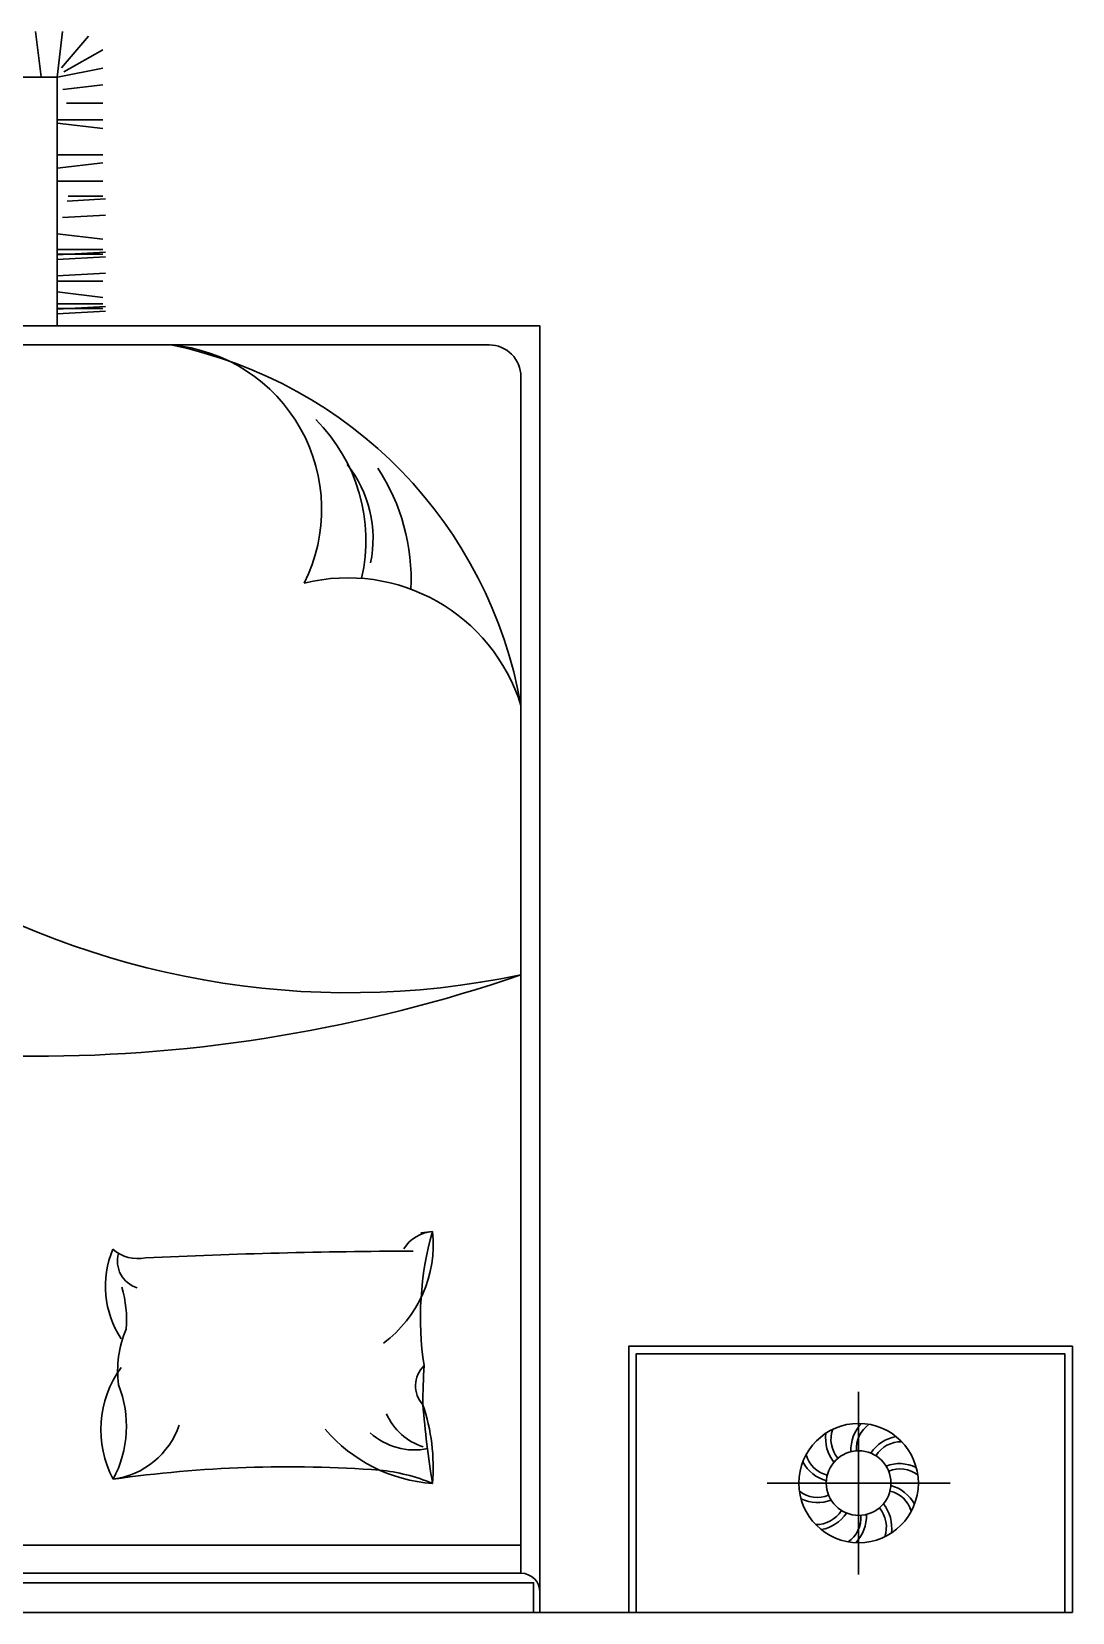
# Model space of a CAD drawing. Header units: millimetres. Extents: x -20622 to 21990, y -10877 to 8500.
# Drawn here: x -18985 to -17342, y 4920 to 7415 of the extents above; entities that cross this region are included whole.
import ezdxf

# ---------------------------------------------------------------- set-up
doc = ezdxf.new("R2010")
doc.units = ezdxf.units.MM
doc.layers.add('FURNITURE', color=80, linetype='Continuous', lineweight=30)

msp = doc.modelspace()

# ---------------------------------------------------------------- linework, layer by layer
at = {"layer": 'FURNITURE'}
for p, q in [((-18969.8, 7343.1), (-18978.3, 7414.5)), ((-18944.3, 7342.5), (-18935.8, 7414.5)), ((-18937.6, 7357.5), (-18894.9, 7407.3)), ((-18933.9, 7350.8), (-18872.3, 7385.7)), ((-18943.7, 7342.5), (-18872.5, 7356.8)), ((-18935.4, 7323.1), (-18872.3, 7330.6)), ((-18929.8, 7301.6), (-18872.5, 7301.6)), ((-18944.3, 7275.1), (-18872.5, 7275.1)), ((-18944.3, 7270.1), (-18872.3, 7261.7)), ((-18944.3, 7220), (-18872.5, 7220)), ((-18944.3, 7198.9), (-18872.3, 7207.5)), ((-18944.3, 7178.5), (-18872.5, 7178.5)), ((-18928.7, 7147.2), (-18868.1, 7150.6)), ((-18927.2, 7154.9), (-18872.3, 7154.9)), ((-18935.9, 7121.4), (-18868.1, 7125.1)), ((-18944.3, 7095.4), (-18872.3, 7087)), ((-18944.3, 7070.8), (-18872.3, 7070.8)), ((-18944.3, 7062.3), (-18868.1, 7066.5)), ((-18944.3, 7063.1), (-18872.3, 7063.1)), ((-18944.3, 7054.7), (-18868.1, 7058.9)), ((-18944.3, 7029.2), (-18868.1, 7033.4)), ((-18944.3, 7020.7), (-18872.3, 7020.7)), ((-18944.3, 7003.7), (-18872.3, 6995.2)), ((-18944.3, 6985.2), (-18872.3, 6985.2)), ((-18944.3, 6976.7), (-18868.1, 6981)), ((-18944.3, 6977.6), (-18872.3, 6977.6)), ((-18944.3, 6969.1), (-18868.1, 6973.3)), ((-17679.7, 5268.3), (-17679.7, 4979.9)), ((-17535.5, 5124.1), (-17823.9, 5124.1)), ((-19752.6, 5026.3), (-18212.6, 5026.3)), ((-18212.6, 4981.9), (-19752.6, 4981.9)), ((-17342.5, 4920.1), (-20622.5, 4920.1))]:
    msp.add_line(p, q, dxfattribs=at)
for points in [[(-19782.6, 6088.6), (-20217.5, 6088.6), (-20217.5, 7342.5), (-18944.3, 7342.5), (-18944.3, 6950.1)], [(-18182.6, 4920.1), (-18182.6, 6950.1), (-19782.6, 6950.1), (-19782.6, 4920.1)], [(-18042.5, 4920.1), (-18042.5, 5340.1), (-17342.5, 5340.1), (-17342.5, 4920.1)], [(-18030.5, 4920.1), (-18030.5, 5328.1), (-17354.5, 5328.1), (-17354.5, 4920.1)], [(-19766.5, 4920.1), (-19766.5, 4967), (-18192.6, 4967), (-18192.6, 4920.1)]]:
    msp.add_lwpolyline(points, dxfattribs=at)
for points in [[(-18212.6, 4981.9), (-18212.6, 6870.1, 0.414214), (-18262.6, 6920.1), (-19702.6, 6920.1, 0.414214), (-19752.6, 6870.1), (-19752.6, 4981.9)], [(-18435.3, 5144.6, 0.053404), (-18856, 5130.3, 0.040654)]]:
    msp.add_lwpolyline(points, format="xyb", dxfattribs=at)
for radius in [94.2, 51]:
    msp.add_circle((-17679.7, 5124.1), radius, dxfattribs=at)
for centre, radius, start, end in [((-18906.6, 6230.1), 704.5, 9.9106, 78.3834), ((-18787.5, 6660.6), 260.5, 333.4835, 84.9765), ((-18482.7, 7217.7), 1319.6, 195.7708, 281.8099), ((-18726.2, 6611.8), 269, 347.1156, 45.1048), ((-18634.1, 6614.1), 188.2, 348.3591, 38.5338), ((-18704.2, 6550.1), 318.4, 357.2247, 33.4103), ((-18485.9, 6266.5), 286.1, 17.236, 103.8635), ((-18982.6, 8169.6), 2372, 251.0577, 288.9423), ((-18545.3, 5501), 194.3, 306.5711, 5.89), ((-18348.6, 5464.1), 57, 93.4709, 148.5412), ((-17875.6, 5384.6), 495.6, 164.0243, 188.7071), ((-18334.9, 5276.6), 245, 94.0129, 98.3417), ((-18715.8, 5434.6), 152.3, 157.4467, 213.0478), ((-18817, 5538.6), 60.3, 229.0991, 281.3702), ((-18343.5, -4368), 9858.3, 90.22759, 92.68343), ((-18805.5, 5474.1), 43.7, 163.3521, 253.2995), ((-19018.3, 5382.2), 183.4, 355.2233, 16.23), ((-18680.8, 5301.3), 168.1, 157.017, 187.5368), ((-18709.9, 5208.4), 165.6, 143.7389, 208.1269), ((-18334.2, 5277.7), 44.6, 134.4736, 222.1713), ((-16006.1, 5202), 2361.8, 177.3905, 178.8876), ((-19011.7, 5213.9), 176.7, 331.7736, 21.6983), ((-18659.5, 5148.9), 308.5, 355.3048, 18.6942), ((-16736.7, 5385), 1636.4, 184.8098, 189.1892), ((-18873.2, 5257.7), 128.6, 277.7032, 340.9775), ((-18337.5, 5271.8), 95.2, 203.8756, 252.1383), ((-17631.5, 5176.3), 60.5, 136.17, 182.4897), ((-17637, 5178.7), 46.2, 124.3002, 184.538), ((-18334.9, 5368), 245, 220.4189, 265.9871), ((-18380.6, 5279.4), 103, 227.4509, 281.7793), ((-17671.3, 5194.7), 60.5, 172.17, 218.4897), ((-17677.2, 5193.4), 46.2, 160.3002, 220.538), ((-17610, 5138), 60.5, 100.17, 146.4897), ((-17613.1, 5143.2), 46.2, 88.3002, 148.538), ((-17718.4, 5181.6), 46.2, 196.3002, 256.538), ((-18464.8, 4851.3), 294.8, 67.5178, 84.267), ((-17714.4, 5186.1), 60.5, 208.17, 254.4897), ((-17615.2, 5094.4), 60.5, 64.17, 110.4897), ((-17614.6, 5100.4), 46.2, 52.3002, 112.538), ((-17645, 5062.1), 60.5, 28.17, 74.4897), ((-17744.8, 5147.8), 46.2, 232.3002, 292.538), ((-17744.2, 5153.9), 60.5, 244.17, 290.4897), ((-17688, 5053.6), 60.5, 352.17, 38.4897), ((-17641, 5066.7), 46.2, 16.3002, 76.538), ((-17746.3, 5105), 46.2, 268.3002, 328.538), ((-17749.4, 5110.2), 60.5, 280.17, 326.4897), ((-17722.4, 5069.5), 46.2, 304.3002, 4.538), ((-17727.9, 5071.9), 60.5, 316.17, 2.4897), ((-17682.1, 5054.9), 46.2, 340.3002, 40.538), ((-18212.6, 4951.9), 30, 360, 90)]:
    msp.add_arc(centre, radius, start, end, dxfattribs=at)

doc.saveas('drawing.dxf')
